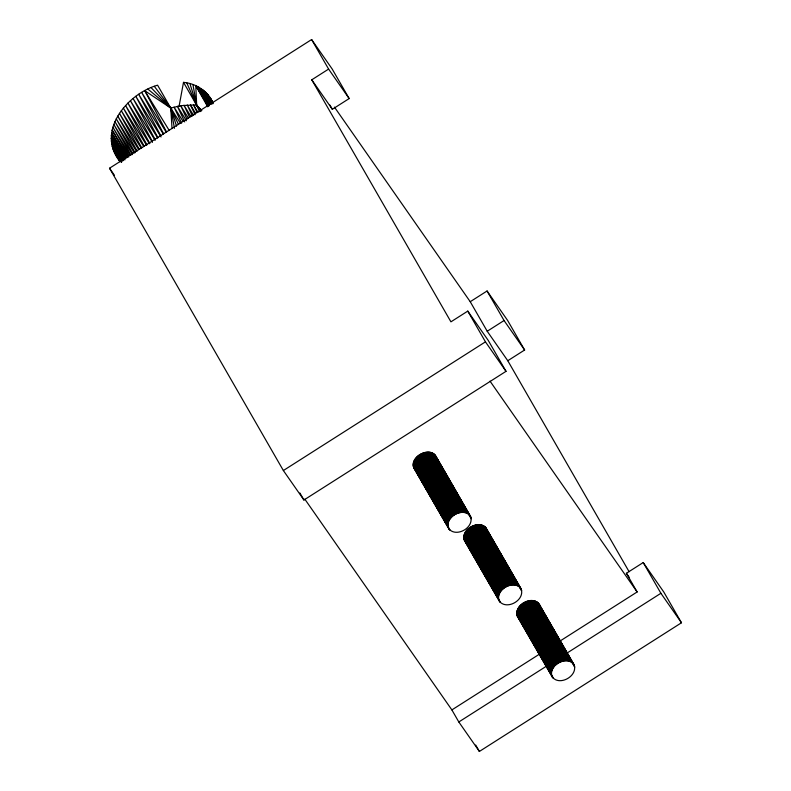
<?xml version="1.0" encoding="UTF-8"?>
<svg xmlns="http://www.w3.org/2000/svg" width="791" height="791" viewBox="0 0 791 791"><rect width="100%" height="100%" fill="white"/><g stroke="black" fill="none" stroke-linecap="round" stroke-linejoin="round"><path stroke-width="1.19" d="M435.396 455.359L470.487 516.345C474.61 527.33 456.684 537.781 449.001 529.041L413.911 468.054C408.809 455.873 432.717 444.68 436.543 458.473M449.001 529.041C443.187 517.798 463.368 506.013 470.487 516.345M486.01 527.894L521.101 588.88C525.224 599.865 507.298 610.316 499.625 601.575L464.525 540.589C459.423 528.418 483.331 517.215 487.157 531.008M499.625 601.575C493.802 590.343 513.982 578.547 521.101 588.88M552.543 677.422L517.452 616.436C513.132 605.204 532.363 594.446 539.363 604.453L574.029 664.727C578.35 675.969 559.128 686.726 552.118 676.72C547.787 665.478 567.018 654.721 574.029 664.727M179.063 106.37L183.502 82.353C196 83.5 207.815 91.014 212.888 102.711M311.763 79.812L450.929 321.838L467.778 311.11L488.344 340.585L506.022 371.335L303.932 500.011L283.366 470.536L109.534 168.226L311.614 39.55L332.19 69.025L349.167 98.568L332.329 109.287L311.763 79.812L328.601 69.084L311.614 39.55M507.782 360.726L487.216 331.251L470.23 301.707L487.068 290.989L507.634 320.464L524.621 350.008L507.782 360.726L629.092 571.695M487.216 331.251L504.055 320.523L487.068 290.989M283.366 470.536L485.447 341.85L467.778 311.11M560.117 640.997L637.131 591.965L626.383 573.277L643.221 562.549L663.797 592.024L681.466 622.774L479.386 751.45L458.81 721.975L451.879 709.913L304.782 499.101M451.879 709.913L540.342 653.593M458.81 721.975L547.362 665.597M567.147 652.99L660.9 593.29L643.221 562.549M180.556 123.445L170.757 108.08L157.587 85.181C127.321 93.724 95.533 131.642 120.034 161.671L113.953 150.903L120.153 161.542M166.575 131.968L144.743 90.678L170.757 108.08L180.684 105.687L193.597 104.976L196.672 105.252L201.784 110.611M519.697 618.908L520.448 619.353M147.868 89.076L170.757 108.08L178.361 124.167M415.463 470.002L413.911 468.054M466.087 542.537L464.525 540.589M151.061 87.613L170.757 108.08L176.551 126.115M201.596 110.789L196.672 105.252L183.502 82.353M200.41 109.89L196.672 105.252L186.765 82.857M518.402 617.801L517.452 616.436M118.166 157.498L115.11 153.157M154.304 86.318L170.757 108.08L174.475 128.3M200.825 111.116L196.672 105.252L189.909 83.569M328.601 69.084L349.167 98.568M504.055 320.523L524.621 350.008M334.445 107.111L470.23 301.707M485.447 341.85L506.022 371.335M660.9 593.29L681.466 622.774M626.383 573.277L629.122 577.203M490.025 381.143L637.131 591.965M109.534 168.226L114.468 175.305M183.166 121.498L174.06 107.111L181.614 123.139M186.429 120.746L177.382 106.31L184.708 121.923M149.42 143.705L125.571 105.539L146.988 144.882M146.533 145.119L123.356 108.07L144.278 146.335M143.794 146.622L121.31 110.681L141.727 147.848M141.213 148.184L119.431 113.35L139.345 149.43M154.987 140.116L130.436 100.734L152.248 141.164M152.465 142.38L127.934 103.087L149.835 143.507M138.662 149.568L117.74 116.069L137.13 151.051M136.428 151.219L116.218 118.828L135.093 152.722M188.406 118.096L180.684 105.687L186.923 119.006M161.048 136.942L135.834 96.344L157.963 137.703M157.636 137.95L133.076 98.48L155.293 139.849M134.381 152.91L114.903 121.616L132.641 153.355M132.522 154.631L113.775 124.414L130.98 155.066M163.262 133.976L138.712 94.327L160.731 135.666M130.218 155.313L112.846 127.232L128.903 155.728M191.007 116.643L183.977 105.233L189.662 117.394M166.219 132.176L141.678 92.428L163.608 133.758M128.775 157.043L112.134 130.031L127.628 157.439M144.743 90.678L169.254 130.515M126.896 157.735L111.62 132.819L125.957 158.091M193.587 115.367L187.24 104.966L192.381 115.961M125.245 158.398L111.323 135.577L125.077 159.762M195.496 113.212L190.443 104.887L195.061 114.725M123.811 159.031L111.234 138.296L123.811 160.346M199.737 111.729L196.672 105.252L195.782 85.636L208.251 106.36M123.218 160.662L111.363 140.966L122.397 160.276M197.987 112.282L193.597 104.976L197.177 112.589M122.229 161.186L111.699 143.566L121.517 160.711M200.41 111.521L196.672 105.252L192.915 84.499M209.18 104.966L198.472 86.961L209.101 105.925M121.695 162.036L112.243 146.098L121.448 162.155M120.499 161.305L112.994 148.55L120.361 161.374M210.327 104.333L200.993 88.483L209.991 104.58M211.326 103.888L203.327 90.184L211.078 104.056M119.56 160.603L116.465 155.293L120.143 161.69M212.156 103.621L205.462 92.063L211.988 103.72M212.937 103.75L207.39 94.109L212.71 103.581M329.906 105.065L332.329 109.287M538.414 603.088L574.365 665.488M574.602 666.299L539.937 606.015L540.085 606.855M537.811 602.505L572.476 662.779M543.733 613.203L544.95 615.319M546.166 617.435L547.382 619.551M551.634 626.947L555.282 633.294M556.498 635.41L557.714 637.526M558.93 639.642L560.76 642.816M561.976 644.932L563.192 647.048M564.408 649.164L565.624 651.27M567.444 654.444L568.66 656.56M569.876 658.676L574.741 667.139M537.129 601.981L571.794 662.265M536.367 601.536L571.033 661.81M535.537 601.16L570.202 661.444M534.657 600.863L569.312 661.147M533.707 600.656L568.373 660.94M532.729 600.527L567.384 660.811M531.7 600.488L566.366 660.762M530.652 600.527L565.308 660.801M529.575 600.656L564.24 660.93M528.497 600.863L563.162 661.138M485.486 527.241L521.437 589.641M487.019 530.168L521.674 590.452M484.883 526.658L519.549 586.932M487.76 532.066L489.589 535.24M490.806 537.356L492.022 539.472M493.238 541.588L494.454 543.704M496.273 546.868L497.49 548.984M498.706 551.1L502.354 557.447M504.183 560.621L507.832 566.969M509.048 569.085L510.264 571.191M511.48 573.307L513.31 576.481M514.526 578.597L515.742 580.713M516.958 582.829L518.174 584.945M519.994 588.118L521.21 590.234M527.419 601.15L562.085 661.434M484.201 526.134L518.866 586.418M483.439 525.689L518.105 585.963M482.619 525.313L517.274 585.597M526.341 601.526L561.007 661.8M481.729 525.016L516.385 585.3M525.293 601.971L559.949 662.245M480.78 524.809L515.445 585.083M479.801 524.68L514.457 584.954M524.265 602.485L558.921 662.769M478.773 524.631L513.438 584.915M523.266 603.078L557.932 663.352M477.724 524.68L512.39 584.954M522.317 603.721L556.983 664.005M476.657 524.799L511.312 585.083M521.417 604.433L556.083 664.717M475.569 525.016L510.235 585.291M434.872 454.706L470.823 517.106M436.395 457.633L471.06 517.907M434.269 454.113L468.934 514.397M437.759 460.589L438.975 462.705M440.192 464.821L441.408 466.927M445.659 474.333L449.308 480.681M450.524 482.797L451.74 484.913M452.956 487.029L454.785 490.202M456.002 492.309L457.218 494.424M458.434 496.54L459.65 498.656M461.469 501.83L462.686 503.946M463.902 506.062L467.55 512.41M468.766 514.526L471.199 518.748M433.587 453.599L468.242 513.873M520.587 605.194L555.242 665.468M474.491 525.303L509.157 585.587M432.825 453.144L467.491 513.428M431.995 452.778L466.66 513.052M519.816 605.995L554.471 666.279M473.423 525.679L508.079 585.953M431.115 452.482L465.77 512.766M430.166 452.274L464.831 512.548M519.114 606.835L553.779 667.12M472.365 526.124L507.021 586.398M429.187 452.145L463.842 512.42M518.5 607.706L553.156 667.99M471.337 526.638L505.993 586.922M428.158 452.096L462.824 512.38M517.967 608.605L552.622 668.879M427.11 452.136L461.766 512.42M470.338 527.231L505.004 587.505M517.522 609.515L552.177 669.799M517.166 610.434L551.831 670.709M426.033 452.264L460.698 512.548M469.389 527.874L504.055 588.158M516.909 611.354L551.574 671.628M424.955 452.472L459.62 512.756M516.75 612.264L551.416 672.548M468.499 528.586L503.155 588.86M516.701 613.163L551.357 673.438M516.741 614.034L551.396 674.308M423.877 452.768L458.543 513.043M467.659 529.347L502.325 589.621M516.879 614.874L553.067 677.61M517.116 615.675L553.067 678.075M422.799 453.134L457.465 513.418M466.888 530.148L501.553 590.422M421.751 453.579L456.407 513.863M466.186 530.988L500.851 591.263M465.573 531.859L500.238 592.143M420.723 454.103L455.379 514.387M465.039 532.758L499.704 593.032M419.724 454.687L454.39 514.971M464.594 533.668L499.259 593.942M418.775 455.339L453.441 515.623M464.238 534.587L498.903 594.862M463.981 535.507L498.646 595.781M417.875 456.051L452.541 516.325M463.833 536.417L498.488 596.691M463.773 537.307L498.429 597.591M417.045 456.803L451.701 517.087M463.813 538.187L498.478 598.461M463.951 539.027L500.139 601.763M464.188 539.828L500.139 602.228M416.274 457.603L450.929 517.887M415.572 458.454L450.237 518.728M414.959 459.324L449.614 519.598M414.425 460.214L449.08 520.498M413.98 461.123L448.635 521.407M413.624 462.043L448.289 522.327M413.367 462.962L448.032 523.247M413.209 463.882L447.874 524.156M413.149 464.772L447.815 525.056M416.155 470.526L417.371 472.632M421.623 480.038L422.839 482.154M424.055 484.27L425.884 487.444M431.965 498.014L433.181 500.13M439.865 511.767L441.081 513.883M413.199 465.642L447.854 525.926M416.076 471.06L436.148 505.953M437.364 508.069L450.128 530.277M413.337 466.492L448.003 526.766M413.574 467.293L449.525 529.693M475.698 745.043L479.386 751.45M299.888 492.981L303.932 500.011M212.888 102.721L210.446 98.46L212.819 102.84L211.602 100.704L212.245 102.276M195.782 85.636L207.687 106.795M539.363 604.453L539.699 605.214M170.757 108.08L172.033 128.537M212.769 102.711L209.091 96.314L212.72 102.731"/></g></svg>
